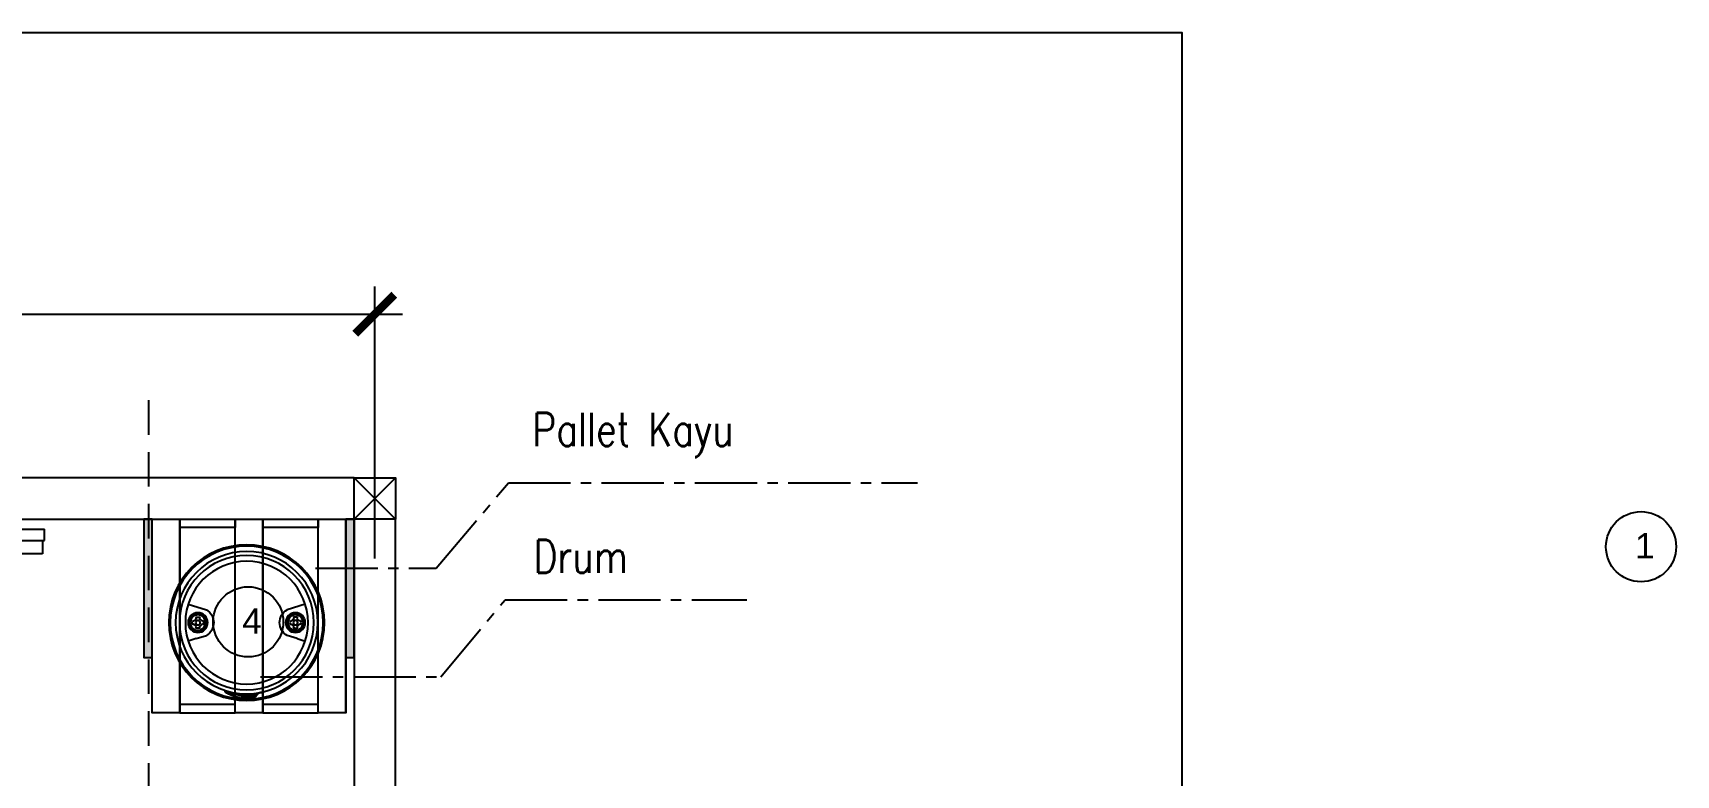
# Model space of a CAD drawing. Header units: millimetres. Extents: x 19989 to 114677, y -6335 to 49043.
# Drawn here: x 80170 to 86115, y 37853 to 40538 of the extents above; entities that cross this region are included whole.
import ezdxf

# ---------------------------------------------------------------- set-up
doc = ezdxf.new("R2010")
doc.units = ezdxf.units.MM
doc.header["$MEASUREMENT"] = 0
doc.linetypes.add('( Hidden )', pattern=[0.375, 0.25, -0.125])
doc.linetypes.add('CENTER2', pattern=[1.125, 0.75, -0.125, 0.125, -0.125])
doc.layers.get('Defpoints').update_dxf_attribs({"lineweight": 0})
doc.layers.add('A-DIM', color=15, linetype='Continuous')
doc.layers.add('Edges', color=7, linetype='Continuous')
doc.styles.add('dD-RS', font='romans.shx', dxfattribs={"width": 0.8})
doc.styles.add('ISO9', font='iso9.shx')
doc.styles.get("Standard").update_dxf_attribs({"font": 'arial.ttf'})
doc.dimstyles.new('DIM100', dxfattribs={"dimscale": 100, "dimtxt": 1, "dimasz": 1, "dimexe": 1, "dimexo": 1, "dimgap": 1, "dimtad": 1, "dimdec": 0, "dimzin": 0, "dimdsep": 46, "dimtxsty": 'ISO9', "dimblk1": 'TICK', "dimblk2": 'TICK', "dimsah": 1, "dimcen": 0.09, "dimclrd": 15, "dimclre": 15, "dimclrt": 1, "dimadec": 0, "dimazin": 0, "dimtfac": 1, "dimtdec": 0, "dimtofl": 0, "dimtmove": 2, "dimatfit": 3, "dimldrblk": 'TICK', "dimfxl": 1, "dimtolj": 1, "dimtzin": 0, "dimarcsym": 0})

# ---------------------------------------------------------------- blocks, each defined once
blk = doc.blocks.new('plasticwaterdrumplan')
at = {"layer": 'Edges'}
for p, q in [((19.15, 3.55), (22, 2.66)), ((37.52, 3.55), (34.66, 2.66)), ((19.8, 0.65), (19.83, 0.88)), ((19.83, 0.42), (19.8, 0.65)), ((19.83, 0.88), (19.88, 1)), ((19.88, 0.3), (19.83, 0.42)), ((19.88, 1), (20.09, 0.86)), ((19.88, 0.3), (20.09, 0.44)), ((20.09, 0.86), (20.13, 0.97)), ((20.13, 0.33), (20.09, 0.44)), ((20.13, 0.97), (20.23, 1.1)), ((20.23, 0.2), (20.13, 0.33)), ((20.23, 1.1), (20.36, 1.2)), ((20.36, 0.1), (20.23, 0.2)), ((20.33, 1.45), (20.45, 1.5)), ((20.33, 1.45), (20.47, 1.24)), ((20.33, -0.15), (20.47, 0.06)), ((20.36, 1.2), (20.47, 1.24)), ((20.47, 0.06), (20.36, 0.1)), ((20.45, 1.5), (20.68, 1.53)), ((20.68, 1.53), (20.91, 1.5)), ((20.68, 1.01), (20.77, 1)), ((21.03, 1.45), (20.89, 1.24)), ((20.89, 1.24), (21, 1.2)), ((21, 0.1), (20.89, 0.06)), ((21.03, -0.15), (20.89, 0.06)), ((20.91, 1.5), (21.03, 1.45)), ((21, 1.2), (21.13, 1.1)), ((21.13, 0.2), (21, 0.1)), ((21.13, 1.1), (21.23, 0.97)), ((21.23, 0.33), (21.13, 0.2)), ((21.23, 0.97), (21.27, 0.86)), ((21.27, 0.44), (21.23, 0.33)), ((21.48, 1), (21.27, 0.86)), ((21.48, 0.3), (21.27, 0.44)), ((21.48, 1), (21.53, 0.88)), ((21.53, 0.42), (21.48, 0.3)), ((21.53, 0.88), (21.56, 0.65)), ((21.56, 0.65), (21.53, 0.42)), ((35.13, 0.88), (35.1, 0.65)), ((35.1, 0.65), (35.13, 0.42)), ((35.19, 1), (35.13, 0.88)), ((35.13, 0.42), (35.19, 0.3)), ((35.19, 1), (35.39, 0.86)), ((35.19, 0.3), (35.39, 0.44)), ((35.44, 0.97), (35.39, 0.86)), ((35.39, 0.44), (35.44, 0.33)), ((35.54, 1.1), (35.44, 0.97)), ((35.44, 0.33), (35.54, 0.2)), ((35.67, 1.2), (35.54, 1.1)), ((35.54, 0.2), (35.67, 0.1)), ((35.76, 1.5), (35.63, 1.45)), ((35.63, 1.45), (35.78, 1.24)), ((35.63, -0.15), (35.78, 0.06)), ((35.78, 1.24), (35.67, 1.2)), ((35.67, 0.1), (35.78, 0.06)), ((35.99, 1.53), (35.76, 1.5)), ((35.99, 1.01), (35.89, 1)), ((36.22, 1.5), (35.99, 1.53)), ((36.34, 1.45), (36.2, 1.24)), ((36.3, 1.2), (36.2, 1.24)), ((36.2, 0.06), (36.3, 0.1)), ((36.34, -0.15), (36.2, 0.06)), ((36.34, 1.45), (36.22, 1.5)), ((36.44, 1.1), (36.3, 1.2)), ((36.3, 0.1), (36.44, 0.2)), ((36.54, 0.97), (36.44, 1.1)), ((36.44, 0.2), (36.54, 0.33)), ((36.58, 0.86), (36.54, 0.97)), ((36.54, 0.33), (36.58, 0.44)), ((36.79, 1), (36.58, 0.86)), ((36.79, 0.3), (36.58, 0.44)), ((36.84, 0.88), (36.79, 1)), ((36.79, 0.3), (36.84, 0.42)), ((36.87, 0.65), (36.84, 0.88)), ((36.84, 0.42), (36.87, 0.65)), ((20.41, -1.85), (19.15, -2.26)), ((20.45, -0.2), (20.33, -0.15)), ((20.41, -1.85), (22, -1.35)), ((20.68, -0.23), (20.45, -0.2)), ((20.91, -0.2), (20.68, -0.23)), ((21.03, -0.15), (20.91, -0.2)), ((36.26, -1.85), (34.66, -1.35)), ((35.63, -0.15), (35.76, -0.2)), ((35.76, -0.2), (35.99, -0.23)), ((35.99, -0.23), (36.22, -0.2)), ((36.22, -0.2), (36.34, -0.15)), ((36.26, -1.85), (37.52, -2.26)), ((25.72, -10.23), (26.59, -10.46)), ((25.73, -10.21), (26.78, -10.49)), ((30.76, -10.36), (31.23, -10.22)), ((30.76, -10.38), (31.3, -10.22)), ((31.23, -10.22), (30.76, -10.37)), ((31.23, -10.22), (30.76, -10.37)), ((31.24, -10.23), (30.76, -10.38)), ((31.23, -10.23), (30.76, -10.37)), ((31.26, -10.21), (31.23, -10.22)), ((31.26, -10.21), (31.23, -10.22)), ((31.27, -10.21), (31.23, -10.22)), ((31.27, -10.22), (31.23, -10.23)), ((31.27, -10.22), (31.24, -10.23)), ((31.26, -10.21), (31.3, -10.2)), ((31.3, -10.2), (31.26, -10.21)), ((31.3, -10.2), (31.27, -10.21)), ((31.3, -10.21), (31.27, -10.22)), ((31.3, -10.21), (31.27, -10.22)), ((31.3, -10.2), (31.33, -10.19)), ((31.33, -10.19), (31.3, -10.2)), ((31.33, -10.19), (31.3, -10.2)), ((31.34, -10.2), (31.3, -10.21)), ((31.33, -10.2), (31.3, -10.21)), ((31.3, -10.22), (31.34, -10.21)), ((31.36, -10.18), (31.33, -10.19)), ((31.37, -10.18), (31.33, -10.19)), ((31.37, -10.18), (31.33, -10.19)), ((31.37, -10.19), (31.33, -10.2)), ((31.34, -10.21), (31.4, -10.19)), ((31.37, -10.19), (31.34, -10.2)), ((31.4, -10.17), (31.36, -10.18)), ((31.4, -10.17), (31.37, -10.18)), ((31.4, -10.18), (31.37, -10.19)), ((31.4, -10.18), (31.37, -10.18)), ((31.4, -10.18), (31.37, -10.19)), ((31.4, -10.17), (31.43, -10.16)), ((31.43, -10.16), (31.4, -10.17)), ((31.44, -10.17), (31.4, -10.18)), ((31.43, -10.17), (31.4, -10.18)), ((31.43, -10.17), (31.4, -10.18)), ((31.4, -10.19), (31.44, -10.18)), ((31.47, -10.15), (31.43, -10.16)), ((31.47, -10.15), (31.43, -10.16)), ((31.47, -10.16), (31.43, -10.17)), ((31.47, -10.16), (31.43, -10.17)), ((31.44, -10.18), (31.5, -10.16)), ((31.47, -10.17), (31.44, -10.17)), ((31.5, -10.14), (31.47, -10.15)), ((31.5, -10.15), (31.47, -10.16)), ((31.5, -10.15), (31.47, -10.15)), ((31.5, -10.15), (31.47, -10.16)), ((31.5, -10.16), (31.47, -10.17)), ((31.5, -10.14), (31.53, -10.13)), ((31.54, -10.14), (31.5, -10.15)), ((31.54, -10.14), (31.5, -10.15)), ((31.53, -10.14), (31.5, -10.15)), ((31.5, -10.16), (31.54, -10.15)), ((31.54, -10.15), (31.5, -10.16)), ((31.51, -10.33), (31.54, -10.31)), ((31.57, -10.13), (31.53, -10.13)), ((31.57, -10.13), (31.53, -10.14)), ((31.57, -10.13), (31.54, -10.14)), ((31.57, -10.14), (31.54, -10.15)), ((31.57, -10.14), (31.54, -10.14)), ((31.54, -10.15), (31.59, -10.14)), ((31.54, -10.31), (31.61, -10.27)), ((31.59, -10.3), (31.55, -10.32)), ((31.58, -10.3), (31.55, -10.32)), ((31.59, -10.3), (31.56, -10.32)), ((31.59, -10.3), (31.56, -10.32)), ((31.56, -10.33), (31.6, -10.31)), ((31.6, -10.12), (31.57, -10.13)), ((31.6, -10.12), (31.57, -10.13)), ((31.6, -10.13), (31.57, -10.14)), ((31.6, -10.13), (31.57, -10.13)), ((31.59, -10.14), (31.57, -10.14)), ((31.61, -10.28), (31.58, -10.3)), ((31.6, -10.13), (31.59, -10.14)), ((31.59, -10.14), (31.6, -10.14)), ((31.61, -10.14), (31.59, -10.14)), ((31.59, -10.14), (31.59, -10.14)), ((31.62, -10.28), (31.59, -10.3)), ((31.62, -10.28), (31.59, -10.3)), ((31.63, -10.29), (31.59, -10.3)), ((31.6, -10.12), (31.63, -10.13)), ((31.63, -10.13), (31.6, -10.12)), ((31.6, -10.12), (31.6, -10.12)), ((31.62, -10.13), (31.6, -10.12)), ((31.6, -10.12), (31.6, -10.13)), ((31.62, -10.13), (31.6, -10.13)), ((31.62, -10.13), (31.6, -10.13)), ((31.6, -10.13), (31.6, -10.13)), ((31.6, -10.14), (31.62, -10.15)), ((31.63, -10.29), (31.6, -10.31)), ((31.63, -10.15), (31.61, -10.14)), ((31.61, -10.27), (31.66, -10.24)), ((31.65, -10.26), (31.61, -10.28)), ((31.64, -10.14), (31.62, -10.13)), ((31.64, -10.14), (31.62, -10.13)), ((31.62, -10.13), (31.62, -10.13)), ((31.65, -10.14), (31.62, -10.13)), ((31.62, -10.13), (31.62, -10.13)), ((31.62, -10.13), (31.63, -10.13)), ((31.62, -10.15), (31.64, -10.16)), ((31.65, -10.26), (31.62, -10.28)), ((31.66, -10.26), (31.62, -10.28)), ((31.65, -10.13), (31.63, -10.13)), ((31.63, -10.13), (31.63, -10.13)), ((31.65, -10.14), (31.63, -10.13)), ((31.65, -10.16), (31.63, -10.15)), ((31.66, -10.27), (31.63, -10.29)), ((31.66, -10.27), (31.63, -10.29)), ((31.66, -10.15), (31.64, -10.14)), ((31.65, -10.14), (31.64, -10.14)), ((31.64, -10.14), (31.64, -10.14)), ((31.65, -10.15), (31.64, -10.14)), ((31.64, -10.16), (31.65, -10.17)), ((31.67, -10.15), (31.65, -10.13)), ((31.65, -10.14), (31.65, -10.13)), ((31.67, -10.15), (31.65, -10.14)), ((31.67, -10.15), (31.65, -10.14)), ((31.65, -10.14), (31.65, -10.14)), ((31.67, -10.17), (31.65, -10.15)), ((31.66, -10.15), (31.65, -10.15)), ((31.66, -10.17), (31.65, -10.16)), ((31.65, -10.17), (31.66, -10.19)), ((31.67, -10.24), (31.65, -10.26)), ((31.68, -10.24), (31.65, -10.26)), ((31.67, -10.15), (31.66, -10.15)), ((31.68, -10.16), (31.66, -10.15)), ((31.67, -10.18), (31.66, -10.17)), ((31.66, -10.19), (31.67, -10.2)), ((31.67, -10.23), (31.66, -10.24)), ((31.66, -10.24), (31.67, -10.24)), ((31.66, -10.27), (31.7, -10.25)), ((31.69, -10.25), (31.66, -10.26)), ((31.69, -10.25), (31.66, -10.27)), ((31.7, -10.25), (31.66, -10.27)), ((31.67, -10.15), (31.69, -10.16)), ((31.67, -10.15), (31.67, -10.15)), ((31.68, -10.16), (31.67, -10.15)), ((31.67, -10.15), (31.67, -10.15)), ((31.68, -10.16), (31.67, -10.15)), ((31.67, -10.17), (31.68, -10.16)), ((31.68, -10.18), (31.67, -10.17)), ((31.68, -10.2), (31.67, -10.18)), ((31.67, -10.2), (31.67, -10.22)), ((31.67, -10.22), (31.67, -10.23)), ((31.67, -10.24), (31.68, -10.23)), ((31.67, -10.24), (31.68, -10.24)), ((31.68, -10.16), (31.69, -10.16)), ((31.7, -10.18), (31.68, -10.16)), ((31.68, -10.16), (31.68, -10.16)), ((31.68, -10.16), (31.68, -10.16)), ((31.69, -10.18), (31.68, -10.16)), ((31.69, -10.18), (31.68, -10.16)), ((31.69, -10.2), (31.68, -10.18)), ((31.69, -10.18), (31.68, -10.18)), ((31.68, -10.21), (31.68, -10.2)), ((31.68, -10.23), (31.68, -10.21)), ((31.68, -10.24), (31.69, -10.23)), ((31.68, -10.24), (31.69, -10.25)), ((31.7, -10.17), (31.69, -10.16)), ((31.69, -10.19), (31.69, -10.18)), ((31.7, -10.19), (31.69, -10.18)), ((31.69, -10.18), (31.69, -10.18)), ((31.7, -10.18), (31.69, -10.18)), ((31.7, -10.19), (31.69, -10.19)), ((31.7, -10.21), (31.69, -10.19)), ((31.69, -10.19), (31.69, -10.2)), ((31.69, -10.21), (31.69, -10.2)), ((31.7, -10.21), (31.69, -10.21)), ((31.69, -10.23), (31.69, -10.21)), ((31.69, -10.23), (31.7, -10.21)), ((31.69, -10.25), (31.7, -10.23)), ((31.69, -10.25), (31.69, -10.23)), ((31.69, -10.23), (31.7, -10.23)), ((31.69, -10.23), (31.69, -10.23)), ((31.69, -10.25), (31.7, -10.25)), ((31.69, -10.25), (31.69, -10.25)), ((31.7, -10.19), (31.7, -10.17)), ((31.7, -10.18), (31.7, -10.17)), ((31.7, -10.19), (31.7, -10.18)), ((31.7, -10.19), (31.71, -10.21)), ((31.7, -10.19), (31.7, -10.19)), ((31.7, -10.21), (31.7, -10.19)), ((31.7, -10.21), (31.7, -10.19)), ((31.7, -10.19), (31.7, -10.19)), ((31.71, -10.21), (31.7, -10.23)), ((31.7, -10.21), (31.71, -10.21)), ((31.7, -10.23), (31.7, -10.21)), ((31.7, -10.21), (31.7, -10.21)), ((31.7, -10.21), (31.7, -10.21)), ((31.7, -10.23), (31.7, -10.21)), ((31.7, -10.25), (31.7, -10.23)), ((31.7, -10.23), (31.7, -10.23)), ((31.7, -10.25), (31.7, -10.23)), ((31.7, -10.23), (31.7, -10.23)), ((31.7, -10.25), (31.7, -10.25)), ((26.36, -10.41), (26.54, -10.46)), ((26.36, -10.43), (26.53, -10.48)), ((26.54, -10.46), (26.53, -10.48)), ((26.54, -10.46), (26.59, -10.47)), ((26.59, -10.46), (26.6, -10.46)), ((26.6, -10.48), (26.59, -10.47)), ((26.62, -10.47), (26.6, -10.46)), ((26.6, -10.46), (26.75, -10.5)), ((26.61, -10.48), (26.6, -10.48)), ((26.61, -10.48), (26.61, -10.49)), ((26.62, -10.5), (26.61, -10.49)), ((26.63, -10.48), (26.62, -10.47)), ((26.62, -10.47), (26.62, -10.47)), ((26.63, -10.5), (26.62, -10.5)), ((26.64, -10.49), (26.63, -10.48)), ((26.63, -10.51), (26.63, -10.5)), ((26.64, -10.52), (26.63, -10.51)), ((26.65, -10.5), (26.64, -10.49)), ((26.64, -10.49), (26.64, -10.49)), ((26.64, -10.53), (26.64, -10.52)), ((26.64, -10.54), (26.64, -10.53)), ((26.64, -10.57), (26.65, -10.54)), ((26.65, -10.54), (26.64, -10.54)), ((26.64, -10.59), (26.64, -10.57)), ((26.65, -10.61), (26.64, -10.59)), ((26.65, -10.51), (26.65, -10.5)), ((26.66, -10.52), (26.65, -10.51)), ((26.65, -10.51), (26.65, -10.51)), ((26.65, -10.54), (26.67, -10.53)), ((26.66, -10.53), (26.65, -10.55)), ((26.65, -10.55), (26.65, -10.54)), ((26.65, -10.55), (26.65, -10.55)), ((26.66, -10.64), (26.65, -10.61)), ((26.66, -10.53), (26.66, -10.52)), ((26.67, -10.56), (26.66, -10.57)), ((26.66, -10.57), (26.66, -10.59)), ((26.66, -10.59), (26.66, -10.6)), ((26.66, -10.6), (26.67, -10.62)), ((26.68, -10.66), (26.66, -10.64)), ((26.67, -10.53), (26.69, -10.51)), ((26.68, -10.54), (26.67, -10.56)), ((26.67, -10.62), (26.69, -10.64)), ((26.7, -10.53), (26.68, -10.54)), ((26.7, -10.67), (26.68, -10.66)), ((26.69, -10.51), (26.72, -10.5)), ((26.7, -10.56), (26.69, -10.59)), ((26.69, -10.59), (26.7, -10.63)), ((26.69, -10.64), (26.71, -10.65)), ((26.72, -10.53), (26.7, -10.53)), ((26.72, -10.54), (26.7, -10.56)), ((26.7, -10.63), (26.72, -10.65)), ((26.73, -10.68), (26.7, -10.67)), ((26.71, -10.65), (26.73, -10.66)), ((26.72, -10.5), (26.75, -10.5)), ((26.74, -10.52), (26.72, -10.53)), ((26.75, -10.53), (26.72, -10.54)), ((26.72, -10.65), (26.77, -10.66)), ((26.73, -10.66), (26.76, -10.67)), ((26.75, -10.69), (26.73, -10.68)), ((26.77, -10.53), (26.74, -10.52)), ((26.75, -10.5), (26.77, -10.5)), ((26.75, -10.5), (26.77, -10.51)), ((26.78, -10.54), (26.75, -10.53)), ((26.78, -10.69), (26.75, -10.69)), ((26.76, -10.67), (26.77, -10.66)), ((26.77, -10.5), (26.8, -10.51)), ((26.8, -10.51), (26.77, -10.51)), ((26.79, -10.54), (26.77, -10.53)), ((26.77, -10.66), (26.81, -10.68)), ((26.78, -10.49), (27.01, -10.56)), ((26.78, -10.49), (26.8, -10.51)), ((26.78, -10.54), (26.8, -10.55)), ((26.81, -10.68), (26.78, -10.69)), ((26.81, -10.55), (26.79, -10.54)), ((26.8, -10.51), (26.82, -10.53)), ((26.81, -10.55), (26.8, -10.55)), ((26.81, -10.55), (26.81, -10.55)), ((26.81, -10.55), (26.85, -10.56)), ((26.81, -10.68), (26.81, -10.68)), ((26.81, -10.68), (26.93, -10.71)), ((26.82, -10.53), (26.84, -10.55)), ((26.84, -10.55), (26.85, -10.56)), ((26.85, -10.56), (27.07, -10.63)), ((26.9, -10.77), (26.89, -10.83)), ((26.89, -10.83), (26.9, -10.77)), ((26.89, -10.83), (26.9, -10.88)), ((26.9, -10.88), (26.89, -10.83)), ((26.89, -10.83), (26.89, -10.83)), ((26.9, -10.83), (26.89, -10.83)), ((26.93, -10.72), (26.9, -10.77)), ((26.9, -10.77), (26.93, -10.72)), ((26.9, -10.77), (26.91, -10.77)), ((26.9, -10.83), (26.91, -10.77)), ((26.9, -10.77), (26.9, -10.77)), ((26.9, -10.83), (26.91, -10.78)), ((26.91, -10.88), (26.9, -10.83)), ((26.9, -10.88), (26.9, -10.83)), ((26.9, -10.83), (26.9, -10.83)), ((26.9, -10.88), (26.91, -10.93)), ((26.91, -10.88), (26.9, -10.88)), ((26.9, -10.88), (26.9, -10.88)), ((26.9, -10.88), (26.9, -10.88)), ((26.92, -10.93), (26.9, -10.88)), ((26.92, -10.93), (26.9, -10.88)), ((26.91, -10.78), (26.93, -10.73)), ((26.91, -10.77), (26.93, -10.73)), ((26.91, -10.77), (26.91, -10.78)), ((26.91, -10.83), (26.92, -10.78)), ((26.92, -10.78), (26.91, -10.83)), ((26.91, -10.83), (26.92, -10.88)), ((26.91, -10.88), (26.91, -10.83)), ((26.93, -10.93), (26.91, -10.88)), ((26.92, -10.93), (26.91, -10.88)), ((26.91, -10.93), (26.95, -10.98)), ((26.92, -10.93), (26.91, -10.93)), ((26.92, -10.78), (26.94, -10.73)), ((26.94, -10.73), (26.92, -10.78)), ((26.92, -10.88), (26.93, -10.93)), ((26.92, -10.93), (26.92, -10.93)), ((26.92, -10.93), (26.92, -10.93)), ((26.95, -10.98), (26.92, -10.93)), ((26.95, -10.97), (26.92, -10.93)), ((26.95, -10.98), (26.92, -10.93)), ((26.93, -10.71), (26.93, -10.72)), ((26.93, -10.72), (26.94, -10.71)), ((26.94, -10.71), (26.93, -10.71)), ((26.93, -10.73), (26.94, -10.72)), ((26.93, -10.73), (26.94, -10.72)), ((26.93, -10.73), (26.93, -10.72)), ((26.93, -10.72), (26.93, -10.72)), ((26.93, -10.73), (26.93, -10.73)), ((26.93, -10.93), (26.96, -10.97)), ((26.96, -10.97), (26.93, -10.93)), ((26.94, -10.72), (26.94, -10.71)), ((26.95, -10.72), (26.94, -10.73)), ((26.94, -10.73), (26.95, -10.72)), ((26.95, -10.72), (26.94, -10.72)), ((26.94, -10.72), (26.94, -10.72)), ((27.05, -10.75), (26.95, -10.72)), ((26.95, -10.72), (26.95, -10.72)), ((26.99, -11.01), (26.95, -10.97)), ((26.95, -10.98), (26.95, -10.97)), ((26.95, -10.98), (26.99, -11.02)), ((26.99, -11.01), (26.95, -10.98)), ((26.99, -11.01), (26.95, -10.98)), ((26.95, -10.98), (26.95, -10.98)), ((26.95, -10.98), (26.95, -10.98)), ((26.96, -10.97), (27, -11)), ((27, -11), (26.96, -10.97)), ((26.99, -11.01), (26.99, -11.01)), ((26.99, -11.01), (26.99, -11.01)), ((26.99, -11.01), (26.99, -11.02)), ((27.04, -11.03), (26.99, -11.01)), ((27.04, -11.03), (26.99, -11.01)), ((27.04, -11.04), (26.99, -11.01)), ((26.99, -11.02), (27.04, -11.04)), ((27.02, -10.78), (27, -10.85)), ((27, -10.85), (27.02, -10.91)), ((27, -11), (27.04, -11.02)), ((27.04, -11.03), (27, -11)), ((27.05, -10.75), (27.02, -10.78)), ((27.02, -10.91), (27.07, -10.96)), ((27.04, -11.02), (27.32, -11.11)), ((27.32, -11.13), (27.04, -11.03)), ((27.32, -11.12), (27.04, -11.03)), ((27.32, -11.12), (27.04, -11.03)), ((27.31, -11.13), (27.04, -11.04)), ((27.04, -11.04), (27.04, -11.04)), ((27.31, -11.13), (27.04, -11.04)), ((27.26, -10.81), (27.05, -10.75)), ((27.07, -10.63), (27.11, -10.63)), ((27.08, -10.63), (27.07, -10.63)), ((27.07, -10.96), (27.13, -10.98)), ((27.08, -10.63), (27.11, -10.63)), ((27.09, -10.64), (27.08, -10.63)), ((27.09, -10.64), (27.11, -10.63)), ((27.1, -10.64), (27.09, -10.64)), ((27.1, -10.64), (27.11, -10.64)), ((27.11, -10.64), (27.1, -10.64)), ((27.17, -10.64), (27.11, -10.63)), ((27.11, -10.63), (27.11, -10.63)), ((27.11, -10.63), (27.11, -10.63)), ((27.11, -10.63), (27.17, -10.64)), ((27.11, -10.63), (27.17, -10.64)), ((27.11, -10.64), (27.11, -10.63)), ((27.11, -10.64), (27.11, -10.64)), ((27.11, -10.64), (27.17, -10.65)), ((27.11, -10.64), (27.17, -10.65)), ((27.15, -10.65), (27.11, -10.64)), ((27.13, -10.98), (27.2, -10.96)), ((27.17, -10.66), (27.15, -10.65)), ((28.04, -10.93), (27.15, -10.65)), ((27.44, -10.69), (27.17, -10.64)), ((27.44, -10.68), (27.17, -10.64)), ((27.44, -10.68), (27.17, -10.64)), ((27.43, -10.7), (27.17, -10.65)), ((27.44, -10.69), (27.17, -10.65)), ((27.17, -10.66), (27.43, -10.7)), ((27.2, -10.96), (27.25, -10.91)), ((27.25, -10.91), (27.27, -10.85)), ((27.27, -10.85), (27.26, -10.81)), ((28, -11.04), (27.26, -10.81)), ((27.31, -11.13), (27.6, -11.21)), ((27.6, -11.2), (27.31, -11.13)), ((27.32, -11.11), (27.6, -11.19)), ((27.6, -11.19), (27.32, -11.12)), ((27.6, -11.2), (27.32, -11.12)), ((27.6, -11.2), (27.32, -11.13)), ((27.43, -10.7), (27.7, -10.74)), ((27.7, -10.73), (27.43, -10.7)), ((27.44, -10.68), (27.71, -10.72)), ((27.71, -10.72), (27.44, -10.68)), ((27.71, -10.73), (27.44, -10.69)), ((27.71, -10.72), (27.44, -10.69)), ((27.6, -11.19), (27.89, -11.24)), ((27.88, -11.25), (27.6, -11.19)), ((27.88, -11.25), (27.6, -11.2)), ((27.88, -11.25), (27.6, -11.2)), ((27.88, -11.26), (27.6, -11.2)), ((27.88, -11.26), (27.6, -11.21)), ((27.98, -10.76), (27.7, -10.73)), ((27.7, -10.74), (27.98, -10.76)), ((27.71, -10.72), (27.98, -10.74)), ((27.98, -10.75), (27.71, -10.72)), ((27.98, -10.75), (27.71, -10.72)), ((27.98, -10.75), (27.71, -10.73)), ((28.17, -11.28), (27.88, -11.25)), ((28.17, -11.29), (27.88, -11.25)), ((28.17, -11.28), (27.88, -11.25)), ((28.17, -11.29), (27.88, -11.26)), ((28.17, -11.29), (27.88, -11.26)), ((27.89, -11.24), (28.17, -11.27)), ((28.25, -10.76), (27.98, -10.74)), ((28.25, -10.77), (27.98, -10.75)), ((28.25, -10.77), (27.98, -10.75)), ((28.25, -10.76), (27.98, -10.75)), ((28.25, -10.78), (27.98, -10.76)), ((27.98, -10.76), (28.25, -10.78)), ((28.04, -11.11), (28, -11.04)), ((28.01, -11.04), (28, -11.04)), ((28.01, -11.04), (28.04, -11.1)), ((28.02, -11.05), (28.01, -11.04)), ((28.02, -11.05), (28.04, -11.1)), ((28.02, -11.05), (28.05, -11.09)), ((28.02, -11.05), (28.02, -11.05)), ((28.03, -11.05), (28.02, -11.05)), ((28.05, -11.09), (28.03, -11.05)), ((28.03, -11.05), (28.05, -11.09)), ((28.03, -11.05), (28.05, -11.09)), ((28.03, -11.05), (28.03, -11.05)), ((28.03, -11.05), (28.03, -11.05)), ((28.03, -11.05), (28.07, -11.06)), ((28.04, -10.93), (28.09, -10.9)), ((28.05, -10.93), (28.04, -10.93)), ((28.05, -11.09), (28.04, -11.1)), ((28.04, -11.1), (28.04, -11.1)), ((28.04, -11.1), (28.13, -11.12)), ((28.04, -11.1), (28.12, -11.12)), ((28.13, -11.13), (28.04, -11.11)), ((28.1, -10.9), (28.05, -10.93)), ((28.1, -10.91), (28.05, -10.93)), ((28.05, -10.93), (28.05, -10.93)), ((28.06, -10.93), (28.05, -10.93)), ((28.12, -11.11), (28.05, -11.09)), ((28.05, -11.09), (28.05, -11.09)), ((28.05, -11.09), (28.05, -11.09)), ((28.05, -11.09), (28.12, -11.12)), ((28.05, -11.09), (28.12, -11.11)), ((28.1, -10.91), (28.06, -10.93)), ((28.1, -10.91), (28.06, -10.94)), ((28.06, -10.94), (28.1, -10.92)), ((28.06, -10.94), (28.06, -10.93)), ((28.06, -10.94), (28.11, -10.95)), ((28.06, -10.94), (28.06, -10.94)), ((28.08, -11.07), (28.07, -11.06)), ((28.08, -11.07), (28.09, -11.07)), ((28.09, -10.9), (28.18, -10.92)), ((28.09, -11.07), (28.1, -11.07)), ((28.09, -11.07), (28.09, -11.07)), ((28.09, -11.07), (28.09, -11.07)), ((28.18, -10.92), (28.1, -10.9)), ((28.1, -10.91), (28.1, -10.9)), ((28.18, -10.93), (28.1, -10.91)), ((28.17, -10.93), (28.1, -10.91)), ((28.1, -10.91), (28.1, -10.91)), ((28.17, -10.93), (28.1, -10.91)), ((28.1, -10.91), (28.1, -10.91)), ((28.1, -10.92), (28.1, -10.91)), ((28.1, -10.92), (28.17, -10.94)), ((28.1, -11.07), (28.1, -11.07)), ((28.1, -11.07), (28.1, -11.07)), ((28.11, -11.07), (28.1, -11.07)), ((28.11, -10.95), (28.11, -10.95)), ((28.11, -10.95), (28.11, -10.95)), ((28.14, -10.96), (28.11, -10.95)), ((28.11, -10.95), (28.11, -10.95)), ((28.11, -10.95), (28.11, -10.95)), ((28.11, -11.07), (28.14, -11.07)), ((28.19, -11.07), (28.12, -11.11)), ((28.12, -11.11), (28.19, -11.07)), ((28.12, -11.12), (28.2, -11.08)), ((28.12, -11.12), (28.19, -11.08)), ((28.12, -11.12), (28.12, -11.11)), ((28.12, -11.11), (28.12, -11.11)), ((28.13, -11.12), (28.12, -11.12)), ((28.12, -11.12), (28.12, -11.12)), ((28.13, -11.12), (28.2, -11.08)), ((28.2, -11.09), (28.13, -11.13)), ((28.17, -10.99), (28.14, -10.96)), ((28.14, -11.07), (28.16, -11.05)), ((28.16, -11.05), (28.17, -11.02)), ((28.18, -10.93), (28.17, -10.93)), ((28.17, -10.93), (28.17, -10.93)), ((28.17, -10.93), (28.17, -10.94)), ((28.21, -11), (28.17, -10.93)), ((28.21, -11), (28.17, -10.93)), ((28.17, -10.94), (28.21, -11)), ((28.17, -11.02), (28.17, -10.99)), ((28.17, -11.27), (28.46, -11.29)), ((28.46, -11.29), (28.17, -11.28)), ((28.46, -11.3), (28.17, -11.28)), ((28.17, -11.29), (28.46, -11.31)), ((28.46, -11.3), (28.17, -11.29)), ((28.46, -11.3), (28.17, -11.29)), ((28.18, -10.92), (28.18, -10.93)), ((28.22, -11), (28.18, -10.92)), ((28.18, -10.92), (28.23, -11)), ((28.22, -11), (28.18, -10.93)), ((28.21, -11), (28.19, -11.07)), ((28.19, -11.08), (28.21, -11)), ((28.19, -11.07), (28.21, -11)), ((28.19, -11.08), (28.19, -11.07)), ((28.19, -11.07), (28.19, -11.07)), ((28.2, -11.08), (28.19, -11.08)), ((28.23, -11), (28.2, -11.09)), ((28.2, -11.08), (28.22, -11)), ((28.2, -11.08), (28.22, -11)), ((28.2, -11.08), (28.2, -11.08)), ((28.21, -11), (28.22, -11)), ((28.21, -11), (28.21, -11)), ((28.21, -11), (28.21, -11)), ((28.22, -11), (28.22, -11)), ((28.25, -10.76), (28.52, -10.77)), ((28.52, -10.77), (28.25, -10.76)), ((28.52, -10.78), (28.25, -10.77)), ((28.52, -10.78), (28.25, -10.77)), ((28.25, -10.78), (28.52, -10.79)), ((28.52, -10.79), (28.25, -10.78)), ((28.43, -10.93), (29.05, -10.92)), ((28.44, -11.17), (28.43, -10.93)), ((28.43, -10.93), (28.44, -10.94)), ((29.04, -10.93), (28.44, -10.94)), ((29.04, -10.93), (28.44, -10.94)), ((28.44, -10.94), (28.44, -11.16)), ((28.44, -10.94), (28.45, -11.16)), ((28.44, -10.94), (28.45, -10.95)), ((28.44, -10.94), (28.44, -10.94)), ((29.04, -11.15), (28.44, -11.16)), ((28.44, -11.16), (28.44, -11.17)), ((28.45, -11.16), (28.44, -11.16)), ((28.44, -11.17), (29.05, -11.16)), ((28.45, -10.95), (29.03, -10.94)), ((29.03, -10.94), (28.45, -10.95)), ((29.03, -10.94), (28.45, -10.95)), ((28.46, -11.15), (28.45, -10.95)), ((28.45, -10.95), (28.45, -11.15)), ((28.45, -10.95), (28.45, -10.95)), ((28.45, -10.95), (28.45, -10.95)), ((28.45, -10.95), (28.45, -11.15)), ((29.03, -11.14), (28.45, -11.15)), ((28.45, -11.15), (28.45, -11.15)), ((28.45, -11.15), (28.45, -11.16)), ((28.46, -11.15), (28.45, -11.15)), ((29.04, -11.15), (28.45, -11.16)), ((29.03, -11.15), (28.45, -11.15)), ((29.03, -11.14), (28.46, -11.15)), ((28.46, -11.29), (28.75, -11.28)), ((28.75, -11.29), (28.46, -11.29)), ((28.75, -11.29), (28.46, -11.3)), ((28.76, -11.29), (28.46, -11.3)), ((28.76, -11.3), (28.46, -11.3)), ((28.76, -11.3), (28.46, -11.31)), ((28.52, -10.77), (28.79, -10.77)), ((28.79, -10.77), (28.52, -10.77)), ((28.79, -10.78), (28.52, -10.78)), ((28.79, -10.78), (28.52, -10.78)), ((28.52, -10.79), (28.79, -10.79)), ((28.79, -10.79), (28.52, -10.79)), ((28.75, -11.28), (29.04, -11.25)), ((29.04, -11.26), (28.75, -11.29)), ((29.04, -11.26), (28.75, -11.29)), ((29.05, -11.27), (28.76, -11.3)), ((29.05, -11.27), (28.76, -11.29)), ((29.05, -11.27), (28.76, -11.3)), ((29.06, -10.76), (28.79, -10.77)), ((29.06, -10.76), (28.79, -10.77)), ((29.06, -10.77), (28.79, -10.78)), ((29.06, -10.77), (28.79, -10.78)), ((29.06, -10.78), (28.79, -10.79)), ((28.79, -10.79), (29.06, -10.78)), ((29.03, -10.94), (29.04, -10.93)), ((29.03, -10.94), (29.03, -11.14)), ((29.03, -11.15), (29.03, -10.94)), ((29.03, -11.14), (29.03, -10.94)), ((29.03, -10.94), (29.03, -10.94)), ((29.03, -10.94), (29.03, -10.94)), ((29.03, -11.15), (29.03, -11.14)), ((29.03, -11.14), (29.03, -11.14)), ((29.04, -11.15), (29.03, -11.15)), ((29.04, -10.93), (29.05, -10.92)), ((29.04, -11.15), (29.04, -10.93)), ((29.04, -11.15), (29.04, -10.93)), ((29.04, -10.93), (29.04, -10.93)), ((29.05, -11.16), (29.04, -11.15)), ((29.04, -11.15), (29.04, -11.15)), ((29.04, -11.25), (29.33, -11.21)), ((29.33, -11.21), (29.04, -11.26)), ((29.33, -11.22), (29.04, -11.26)), ((29.05, -10.92), (29.05, -11.16)), ((29.33, -11.22), (29.05, -11.27)), ((29.33, -11.22), (29.05, -11.27)), ((29.05, -11.27), (29.33, -11.23)), ((29.06, -10.76), (29.33, -10.74)), ((29.33, -10.75), (29.06, -10.77)), ((29.33, -10.75), (29.06, -10.76)), ((29.06, -10.78), (29.33, -10.76)), ((29.33, -10.76), (29.06, -10.78)), ((29.33, -10.76), (29.06, -10.77)), ((29.81, -10.63), (29.33, -10.75)), ((29.8, -10.63), (29.33, -10.75)), ((29.8, -10.63), (29.33, -10.74)), ((29.81, -10.64), (29.33, -10.75)), ((29.33, -10.75), (29.33, -10.74)), ((29.33, -10.75), (29.33, -10.75)), ((29.33, -10.75), (29.33, -10.75)), ((29.33, -10.75), (29.34, -10.76)), ((29.33, -10.75), (29.33, -10.76)), ((29.33, -10.76), (29.33, -10.76)), ((29.33, -10.76), (29.34, -10.76)), ((29.33, -10.77), (29.34, -10.76)), ((29.33, -10.76), (29.33, -10.76)), ((29.33, -10.76), (29.33, -10.76)), ((29.33, -10.76), (29.34, -10.76)), ((29.33, -10.76), (29.33, -10.76)), ((29.33, -10.76), (29.33, -10.77)), ((29.33, -10.76), (29.33, -10.76)), ((29.83, -11.05), (29.33, -11.22)), ((29.33, -11.21), (29.83, -11.05)), ((29.83, -11.06), (29.33, -11.22)), ((29.83, -11.06), (29.33, -11.22)), ((29.84, -11.06), (29.33, -11.23)), ((29.84, -11.07), (29.33, -11.23)), ((29.33, -11.21), (29.33, -11.21)), ((29.33, -11.21), (29.33, -11.21)), ((29.33, -11.21), (29.33, -11.21)), ((29.33, -11.21), (29.33, -11.21)), ((29.33, -11.21), (29.33, -11.21)), ((29.33, -11.21), (29.33, -11.21)), ((29.33, -11.21), (29.33, -11.21)), ((29.33, -11.21), (29.33, -11.22)), ((29.33, -11.22), (29.33, -11.23)), ((29.33, -11.22), (29.33, -11.22)), ((29.33, -11.22), (29.33, -11.22)), ((29.33, -11.22), (29.33, -11.22)), ((29.33, -11.22), (29.33, -11.22)), ((29.33, -11.23), (29.33, -11.23)), ((29.81, -10.64), (29.34, -10.76)), ((29.34, -10.76), (29.81, -10.65)), ((29.34, -10.76), (29.34, -10.76)), ((30.28, -10.5), (29.8, -10.63)), ((30.28, -10.5), (29.8, -10.63)), ((30.28, -10.51), (29.81, -10.63)), ((30.28, -10.51), (29.81, -10.64)), ((30.29, -10.51), (29.81, -10.64)), ((29.81, -10.65), (30.29, -10.52)), ((30.32, -10.87), (29.83, -11.05)), ((29.83, -11.05), (30.32, -10.87)), ((30.32, -10.88), (29.83, -11.06)), ((30.33, -10.88), (29.83, -11.06)), ((30.33, -10.88), (29.84, -11.07)), ((30.33, -10.88), (29.84, -11.06)), ((30.76, -10.36), (30.28, -10.5)), ((30.76, -10.37), (30.28, -10.51)), ((30.76, -10.37), (30.28, -10.5)), ((30.76, -10.37), (30.28, -10.51)), ((30.29, -10.52), (30.76, -10.38)), ((30.76, -10.38), (30.29, -10.51)), ((30.32, -10.87), (30.8, -10.67)), ((30.8, -10.67), (30.32, -10.87)), ((30.8, -10.68), (30.32, -10.88)), ((30.81, -10.68), (30.33, -10.88)), ((30.81, -10.68), (30.33, -10.88)), ((30.33, -10.88), (30.81, -10.69)), ((30.8, -10.67), (31.26, -10.46)), ((31.27, -10.46), (30.8, -10.67)), ((31.27, -10.46), (30.8, -10.68)), ((31.28, -10.47), (30.81, -10.69)), ((31.27, -10.47), (30.81, -10.68)), ((31.28, -10.47), (30.81, -10.68)), ((31.26, -10.46), (31.33, -10.42)), ((31.3, -10.44), (31.27, -10.46)), ((31.31, -10.45), (31.27, -10.46)), ((31.31, -10.45), (31.27, -10.47)), ((31.31, -10.45), (31.28, -10.47)), ((31.31, -10.45), (31.28, -10.47)), ((31.34, -10.43), (31.3, -10.44)), ((31.34, -10.43), (31.31, -10.45)), ((31.35, -10.43), (31.31, -10.45)), ((31.35, -10.43), (31.31, -10.45)), ((31.31, -10.45), (31.35, -10.44)), ((31.33, -10.42), (31.4, -10.39)), ((31.38, -10.41), (31.34, -10.43)), ((31.37, -10.41), (31.34, -10.43)), ((31.38, -10.41), (31.35, -10.43)), ((31.35, -10.44), (31.39, -10.42)), ((31.38, -10.42), (31.35, -10.43)), ((31.41, -10.39), (31.37, -10.41)), ((31.41, -10.39), (31.38, -10.41)), ((31.42, -10.4), (31.38, -10.42)), ((31.42, -10.4), (31.38, -10.41)), ((31.42, -10.4), (31.39, -10.42)), ((31.4, -10.39), (31.44, -10.37)), ((31.45, -10.37), (31.41, -10.39)), ((31.44, -10.37), (31.41, -10.39)), ((31.42, -10.4), (31.46, -10.38)), ((31.45, -10.38), (31.42, -10.4)), ((31.45, -10.38), (31.42, -10.4)), ((31.44, -10.37), (31.51, -10.33)), ((31.48, -10.35), (31.44, -10.37)), ((31.48, -10.36), (31.45, -10.37)), ((31.49, -10.36), (31.45, -10.38)), ((31.49, -10.36), (31.45, -10.38)), ((31.46, -10.38), (31.49, -10.36)), ((31.51, -10.33), (31.48, -10.35)), ((31.52, -10.34), (31.48, -10.36)), ((31.53, -10.34), (31.49, -10.36)), ((31.52, -10.34), (31.49, -10.36)), ((31.52, -10.34), (31.49, -10.36)), ((31.55, -10.32), (31.51, -10.33)), ((31.56, -10.32), (31.52, -10.34)), ((31.55, -10.32), (31.52, -10.34)), ((31.56, -10.32), (31.52, -10.34)), ((31.56, -10.33), (31.53, -10.34))]:
    blk.add_line(p, q, dxfattribs=at)
for centre, radius in [((28.33, 0.65), 12.22), ((28.33, 0.65), 12), ((28.33, 0.65), 11.16), ((28.33, 0.65), 10.55), ((28.33, 0.65), 9.63), ((20.68, 0.65), 1.55), ((20.68, 0.65), 1.39), ((20.68, 0.65), 1.33), ((20.68, 0.65), 1.2), ((20.68, 0.65), 0.36), ((35.99, 0.65), 1.55), ((35.99, 0.65), 1.39), ((35.99, 0.65), 1.33), ((35.99, 0.65), 1.2), ((35.99, 0.65), 0.36)]:
    blk.add_circle(centre, radius, dxfattribs=at)
for centre, start, end in [((20.85, 0.65), 299.8169, 60.1831), ((35.81, 0.65), 119.8169, 240.1831)]:
    blk.add_arc(centre, 2.31, start, end, dxfattribs=at)
blk = doc.blocks.new('TICK')
at = {"color": 2}
blk.add_line((-1, 0), (1, 0), dxfattribs=at)
at = {"color": 2, "const_width": 0.3, "flags": 128}
blk.add_lwpolyline([(-0.707, -0.707), (0.707, 0.707)], dxfattribs=at)
blk = doc.blocks.new('*D35')
at = {"layer": 'A-DIM', "color": 15, "lineweight": -2, "transparency": 16777216}
for p, q in [((78407, 38636.8), (78407, 39620)), ((81407, 38636.8), (81407, 39620)), ((78507, 39520), (81307, 39520))]:
    blk.add_line(p, q, dxfattribs=at)
at = {"layer": 'Defpoints', "color": 0, "transparency": 16777216}
for p in [(81407, 39520), (78407, 38536.8), (81407, 38536.8)]:
    blk.add_point(p, dxfattribs=at)
at = {"layer": 'A-DIM', "color": 15, "lineweight": -2, "transparency": 16777216, "xscale": 100, "yscale": 100, "zscale": 100, "rotation": 180}
blk.add_blockref('TICK', (78407, 39520), dxfattribs=at)
at = {"layer": 'A-DIM', "color": 15, "lineweight": -2, "transparency": 16777216, "xscale": 100, "yscale": 100, "zscale": 100}
blk.add_blockref('TICK', (81407, 39520), dxfattribs=at)
at = {"layer": 'A-DIM', "color": 1, "transparency": 16777216, "insert": (79907, 39670), "char_height": 100, "attachment_point": 5, "style": 'ISO9'}
blk.add_mtext('\\A1;3000', dxfattribs=at)
blk = doc.blocks.new('industrial exhaust fan pl')
at = {"layer": 'Edges'}
for p, q in [((48.3, 65.34), (48.3, 64.5)), ((49.64, 65.34), (48.3, 65.34)), ((49.09, 65.27), (48.54, 64.5)), ((49.64, 65.27), (49.09, 65.27)), ((49.64, 65.34), (49.64, 65.27)), ((50.55, 65.34), (49.64, 65.34)), ((49.64, 65.27), (52.07, 65.27)), ((50.11, 66.59), (50.11, 66.72)), ((50.11, 66.72), (51.61, 66.72)), ((50.11, 66.59), (50.55, 66.59)), ((50.11, 66.2), (50.11, 66.33)), ((50.55, 66.33), (50.11, 66.33)), ((50.11, 66.2), (50.55, 66.2)), ((50.55, 66.33), (50.55, 66.59)), ((50.56, 66.59), (50.55, 66.59)), ((50.56, 66.33), (50.55, 66.33)), ((50.55, 65.34), (50.55, 66.2)), ((50.55, 66.2), (51.16, 66.2)), ((50.55, 65.34), (51.16, 65.34)), ((50.56, 66.59), (50.56, 66.33)), ((50.56, 66.59), (51.61, 66.59)), ((51.61, 66.33), (50.56, 66.33)), ((51.16, 65.34), (51.16, 66.2)), ((51.16, 66.2), (51.61, 66.2)), ((52.07, 65.34), (51.16, 65.34)), ((51.61, 66.59), (51.61, 66.72)), ((56.54, 66.59), (51.61, 66.59)), ((51.61, 66.2), (51.61, 66.33)), ((51.61, 66.33), (56.54, 66.33)), ((52.07, 65.34), (52.07, 65.27)), ((53.41, 65.34), (52.07, 65.34)), ((52.62, 65.27), (52.07, 65.27)), ((52.62, 65.27), (53.17, 64.5)), ((53.41, 64.5), (53.41, 65.34)), ((56.54, 66.59), (56.54, 66.72)), ((56.54, 66.72), (66.55, 66.72)), ((56.54, 66.59), (57.35, 66.59)), ((56.54, 66.2), (56.54, 66.33)), ((57.35, 66.33), (56.54, 66.33)), ((56.54, 66.2), (61.03, 66.2)), ((57.35, 66.33), (57.35, 66.59)), ((57.35, 66.59), (66.39, 66.59)), ((66.39, 66.33), (57.35, 66.33)), ((61.03, 66.2), (61.03, 66.07)), ((61.23, 66.2), (61.03, 66.2)), ((61.03, 66.07), (61.2, 66.07)), ((61.2, 63.13), (61.2, 66.07)), ((61.2, 66.07), (61.23, 66.07)), ((61.23, 66.2), (61.23, 66.07)), ((61.23, 66.2), (61.86, 66.2)), ((61.23, 66.07), (61.86, 66.07)), ((61.86, 66.2), (61.86, 66.07)), ((61.86, 66.2), (62.06, 66.2)), ((61.86, 66.07), (61.89, 66.07)), ((61.89, 63.13), (61.89, 66.07)), ((61.89, 66.07), (62.06, 66.07)), ((62.06, 66.2), (62.06, 66.07)), ((62.06, 66.2), (66.55, 66.2)), ((66.39, 66.59), (66.39, 66.33)), ((66.39, 66.59), (66.55, 66.59)), ((66.39, 66.33), (66.55, 66.33)), ((66.55, 66.59), (66.55, 66.72)), ((66.55, 66.2), (66.55, 66.33)), ((36.54, 59.13), (36.54, 63.13)), ((48.3, 63.13), (36.54, 63.13)), ((48.3, 64.5), (48.21, 64.5)), ((48.21, 64.5), (48.21, 64.27)), ((48.21, 64.27), (48.3, 64.27)), ((48.54, 64.5), (48.3, 64.5)), ((48.3, 64.27), (48.3, 63.13)), ((48.3, 64.27), (48.92, 64.27)), ((48.3, 63.13), (48.39, 63.13)), ((48.92, 64.27), (48.39, 63.83)), ((48.39, 63.83), (48.39, 63.13)), ((48.39, 63.13), (48.44, 63.13)), ((48.44, 63.83), (48.45, 63.84)), ((48.44, 63.83), (48.44, 63.13)), ((48.44, 63.13), (48.45, 63.13)), ((48.45, 63.84), (48.92, 64.24)), ((48.45, 63.84), (48.45, 63.13)), ((48.45, 63.13), (48.57, 63.13)), ((48.54, 64.5), (53.17, 64.5)), ((48.57, 63.83), (48.99, 64.18)), ((48.57, 63.83), (48.57, 63.13)), ((48.57, 63.13), (48.77, 63.13)), ((48.77, 63.83), (49.15, 64.12)), ((48.77, 63.83), (48.77, 63.13)), ((48.77, 63.13), (49.44, 63.13)), ((48.92, 64.27), (48.92, 64.27)), ((48.92, 64.27), (48.92, 64.24)), ((48.92, 64.24), (48.97, 64.27)), ((48.92, 64.27), (48.97, 64.27)), ((48.99, 64.27), (48.97, 64.27)), ((48.99, 64.27), (48.99, 64.18)), ((48.99, 64.18), (49.1, 64.27)), ((48.99, 64.27), (49.1, 64.27)), ((49.1, 64.27), (49.15, 64.27)), ((49.15, 64.27), (49.15, 64.12)), ((49.15, 64.12), (49.36, 64.27)), ((49.15, 64.27), (49.36, 64.27)), ((49.36, 64.27), (49.44, 64.27)), ((49.44, 64.27), (49.44, 63.13)), ((49.44, 64.27), (49.55, 64.27)), ((49.44, 63.13), (49.55, 63.13)), ((49.55, 63.83), (49.55, 64.27)), ((49.55, 64.27), (49.64, 64.27)), ((49.55, 63.83), (49.55, 63.13)), ((49.64, 63.83), (49.55, 63.83)), ((49.55, 63.13), (49.64, 63.13)), ((49.64, 63.83), (49.64, 64.27)), ((49.64, 64.27), (49.97, 64.27)), ((49.64, 63.83), (49.64, 63.13)), ((49.64, 63.13), (49.97, 63.13)), ((49.97, 63.83), (49.97, 64.27)), ((49.97, 64.27), (50.06, 64.27)), ((50.06, 63.83), (49.97, 63.83)), ((49.97, 63.83), (49.97, 63.13)), ((49.97, 63.13), (50.06, 63.13)), ((50.06, 63.83), (50.06, 64.27)), ((50.39, 64.27), (50.06, 64.27)), ((50.06, 63.83), (50.06, 63.13)), ((50.06, 63.13), (50.39, 63.13)), ((50.39, 63.83), (50.39, 64.27)), ((50.39, 64.27), (50.48, 64.27)), ((50.48, 63.83), (50.39, 63.83)), ((50.39, 63.83), (50.39, 63.13)), ((50.39, 63.13), (50.48, 63.13)), ((50.48, 63.83), (50.48, 64.27)), ((50.48, 64.27), (50.81, 64.27)), ((50.48, 63.83), (50.48, 63.13)), ((50.48, 63.13), (50.81, 63.13)), ((50.81, 63.83), (50.81, 64.27)), ((50.9, 64.27), (50.81, 64.27)), ((50.81, 63.83), (50.9, 63.83)), ((50.81, 63.83), (50.81, 63.13)), ((50.81, 63.13), (50.9, 63.13)), ((50.9, 64.27), (51.19, 64.27)), ((50.9, 63.83), (50.9, 64.27)), ((50.9, 63.83), (50.9, 63.13)), ((50.9, 63.13), (51.19, 63.13)), ((51.19, 63.83), (51.19, 64.27)), ((51.19, 64.27), (51.27, 64.27)), ((51.19, 63.83), (51.27, 63.83)), ((51.19, 63.83), (51.19, 63.13)), ((51.19, 63.13), (51.27, 63.13)), ((51.27, 63.83), (51.27, 64.27)), ((51.61, 64.27), (51.27, 64.27)), ((51.27, 63.83), (51.27, 63.13)), ((51.27, 63.13), (51.61, 63.13)), ((51.61, 63.83), (51.61, 64.27)), ((51.61, 64.27), (51.69, 64.27)), ((51.61, 63.83), (51.61, 63.13)), ((51.61, 63.83), (51.69, 63.83)), ((51.61, 63.13), (51.69, 63.13)), ((51.69, 63.83), (51.69, 64.27)), ((51.69, 64.27), (52.02, 64.27)), ((51.69, 63.83), (51.69, 63.13)), ((51.69, 63.13), (52.02, 63.13)), ((52.02, 63.83), (52.02, 64.27)), ((52.02, 64.27), (52.11, 64.27)), ((52.02, 63.83), (52.11, 63.83)), ((52.02, 63.83), (52.02, 63.13)), ((52.02, 63.13), (52.11, 63.13)), ((52.11, 63.83), (52.11, 64.27)), ((52.28, 64.27), (52.11, 64.27)), ((52.11, 63.83), (52.11, 63.13)), ((52.11, 63.13), (52.28, 63.13)), ((52.28, 64.27), (52.28, 63.13)), ((52.28, 64.27), (52.36, 64.27)), ((52.28, 63.13), (52.94, 63.13)), ((52.57, 64.11), (52.36, 64.27)), ((52.36, 64.27), (52.57, 64.27)), ((52.57, 64.27), (52.57, 64.11)), ((52.57, 64.27), (52.62, 64.27)), ((52.94, 63.83), (52.57, 64.11)), ((52.73, 64.19), (52.62, 64.27)), ((52.62, 64.27), (52.73, 64.27)), ((52.73, 64.27), (52.73, 64.19)), ((52.73, 64.27), (52.75, 64.27)), ((53.14, 63.83), (52.73, 64.19)), ((52.78, 64.25), (52.75, 64.27)), ((52.75, 64.27), (52.78, 64.27)), ((52.78, 64.27), (52.78, 64.25)), ((52.79, 64.27), (52.78, 64.27)), ((52.78, 64.27), (52.78, 64.27)), ((52.78, 64.27), (52.79, 64.27)), ((53.26, 63.83), (52.78, 64.25)), ((52.79, 64.27), (52.79, 64.27)), ((53.32, 63.83), (52.79, 64.27)), ((53.41, 64.27), (52.79, 64.27)), ((52.94, 63.83), (52.94, 63.13)), ((52.94, 63.13), (53.14, 63.13)), ((53.14, 63.83), (53.14, 63.13)), ((53.14, 63.13), (53.26, 63.13)), ((53.41, 64.5), (53.17, 64.5)), ((53.26, 63.83), (53.26, 63.13)), ((53.26, 63.13), (53.32, 63.13)), ((53.32, 63.83), (53.32, 63.13)), ((53.32, 63.13), (53.41, 63.13)), ((53.5, 64.5), (53.41, 64.5)), ((53.41, 64.27), (53.5, 64.27)), ((53.41, 63.13), (53.41, 64.27)), ((61.2, 63.13), (53.41, 63.13)), ((53.5, 64.5), (53.5, 64.27)), ((61.2, 63.13), (61.89, 63.13)), ((61.89, 63.13), (86.54, 63.13)), ((86.54, 59.13), (86.54, 63.13)), ((36.54, 59.13), (37.34, 59.13)), ((37.34, 59.13), (37.34, 54.25)), ((37.34, 59.13), (85.75, 59.13)), ((85.75, 54.25), (37.34, 54.25)), ((85.75, 59.13), (85.75, 54.25)), ((85.75, 59.13), (86.54, 59.13))]:
    blk.add_line(p, q, dxfattribs=at)

msp = doc.modelspace()

# ---------------------------------------------------------------- hatches: boundary and pattern name
h = msp.add_hatch(color=256)
h.dxf.hatch_style = 1
h.paths.add_polyline_path([(81302, 38778.4), (81332, 38778.4), (81332, 38278.4), (81302, 38278.4)])
h.paths.add_polyline_path([(80572, 38778.4), (80602, 38778.4), (80602, 38278.4), (80572, 38278.4)])

# ---------------------------------------------------------------- linework, layer by layer
msp.add_lwpolyline([(75650.7, 33052.4), (84327.9, 33052.4), (84327.9, 40537.5), (75650.7, 40537.5)], close=True)
at = {"color": 251, "linetype": '( Hidden )', "ltscale": 500, "true_color": 0x636466}
msp.add_lwpolyline([(80588.6, 39209.2), (80588.6, 33690.3)], dxfattribs=at)
for points in [[(78482, 38778.4), (81332, 38778.4), (81332, 38928.4), (78482, 38928.4), (78482, 38778.4)], [(80602, 38778.4), (80572, 38778.4), (80572, 38278.4), (80602, 38278.4), (80602, 38778.4)], [(80602, 38078.4), (80602, 38778.4)], [(80602, 38778.4), (80702, 38778.4), (80702, 38078.4), (80602, 38078.4), (80602, 38778.4)], [(80902, 38778.4), (80902, 38748.4), (80702, 38748.4), (80702, 38778.4), (80902, 38778.4)], [(80702, 38078.4), (80702, 38778.4)], [(80902, 38078.4), (80902, 38778.4)], [(80902, 38778.4), (81002, 38778.4), (81002, 38078.4), (80902, 38078.4), (80902, 38778.4)], [(81202, 38778.4), (81202, 38748.4), (81002, 38748.4), (81002, 38778.4), (81202, 38778.4)], [(81002, 38078.4), (81002, 38778.4)], [(81202, 38078.4), (81202, 38778.4)], [(81202, 38778.4), (81302, 38778.4), (81302, 38078.4), (81202, 38078.4), (81202, 38778.4)], [(81332, 38778.4), (81302, 38778.4), (81302, 38278.4), (81332, 38278.4), (81332, 38778.4)], [(81302, 38078.4), (81302, 38778.4)], [(81332, 38778.4), (81332, 34928.4), (81482, 34928.4), (81482, 38778.4), (81332, 38778.4)], [(80902, 38748.4), (80702, 38748.4)], [(81202, 38748.4), (81002, 38748.4)], [(80702, 38078.4), (80902, 38078.4), (80902, 38108.4), (80702, 38108.4), (80702, 38078.4)], [(81002, 38078.4), (81202, 38078.4), (81202, 38108.4), (81002, 38108.4), (81002, 38078.4)]]:
    msp.add_lwpolyline(points)
at = {"color": 116, "linetype": 'CENTER2', "ltscale": 300, "true_color": 0x136734}
for points in [[(81192.9, 38601.6), (81629.3, 38601.6), (81890.1, 38910.6), (83370, 38910.6)], [(80992.9, 38208.3), (81645.9, 38208.3), (81878.3, 38487.5), (82752.2, 38487.5)]]:
    msp.add_lwpolyline(points, dxfattribs=at)
at = {"color": 5}
for points in [[(81332, 38928.4), (81482, 38928.4), (81482, 38778.4), (81332, 38778.4), (81332, 38928.4)], [(81332, 38778.4), (81482, 38928.4)], [(81332, 38928.4), (81482, 38778.4)]]:
    msp.add_lwpolyline(points, dxfattribs=at)
for centre in [(85987.6, 38679.2), (80949, 38407.5)]:
    msp.add_circle(centre, 126.9, dxfattribs=at)

# ---------------------------------------------------------------- block references
for name, p, xscale, yscale, zscale in [('industrial exhaust fan pl', (79342.8, 38107.9), 10.05038995959319, 10.05038995959319, 10.05038995959319), ('plasticwaterdrumplan', (81596.6, 38389.7), -23.05147426977291, 23.05147426977291, 23.05147426977291)]:
    msp.add_blockref(name, p, dxfattribs=dict(xscale=xscale, yscale=yscale, zscale=zscale))

# ---------------------------------------------------------------- texts
at = {"color": 3, "style": 'dD-RS', "width": 0.8}
for s, p in [('Pallet Kayu', (81977.2, 39043.3)), ('Drum ', (81981.2, 38584.5))]:
    msp.add_text(s, height=120, dxfattribs=at).set_placement(p)
at = {"color": 5, "char_height": 91.5, "attachment_point": 1}
for s, insert in [('1', (85965.9, 38728.6)), ('4', (80927.3, 38456.8))]:
    msp.add_mtext_dynamic_manual_height_columns(s, width=95.29, gutter_width=457.5, heights=[0], dxfattribs=dict(at, insert=insert))

# ---------------------------------------------------------------- dimensions: what is measured, and where the dimension line sits
at = {"layer": 'A-DIM'}
dim = msp.add_linear_dim(base=(81407, 39520), p1=(78407, 38536.8), p2=(81407, 38536.8), dimstyle='DIM100', dxfattribs=at)
dim.commit()
dim.dimension.update_dxf_attribs({"geometry": '*D35', "text_midpoint": (79907, 39670)})

doc.saveas('drawing.dxf')
